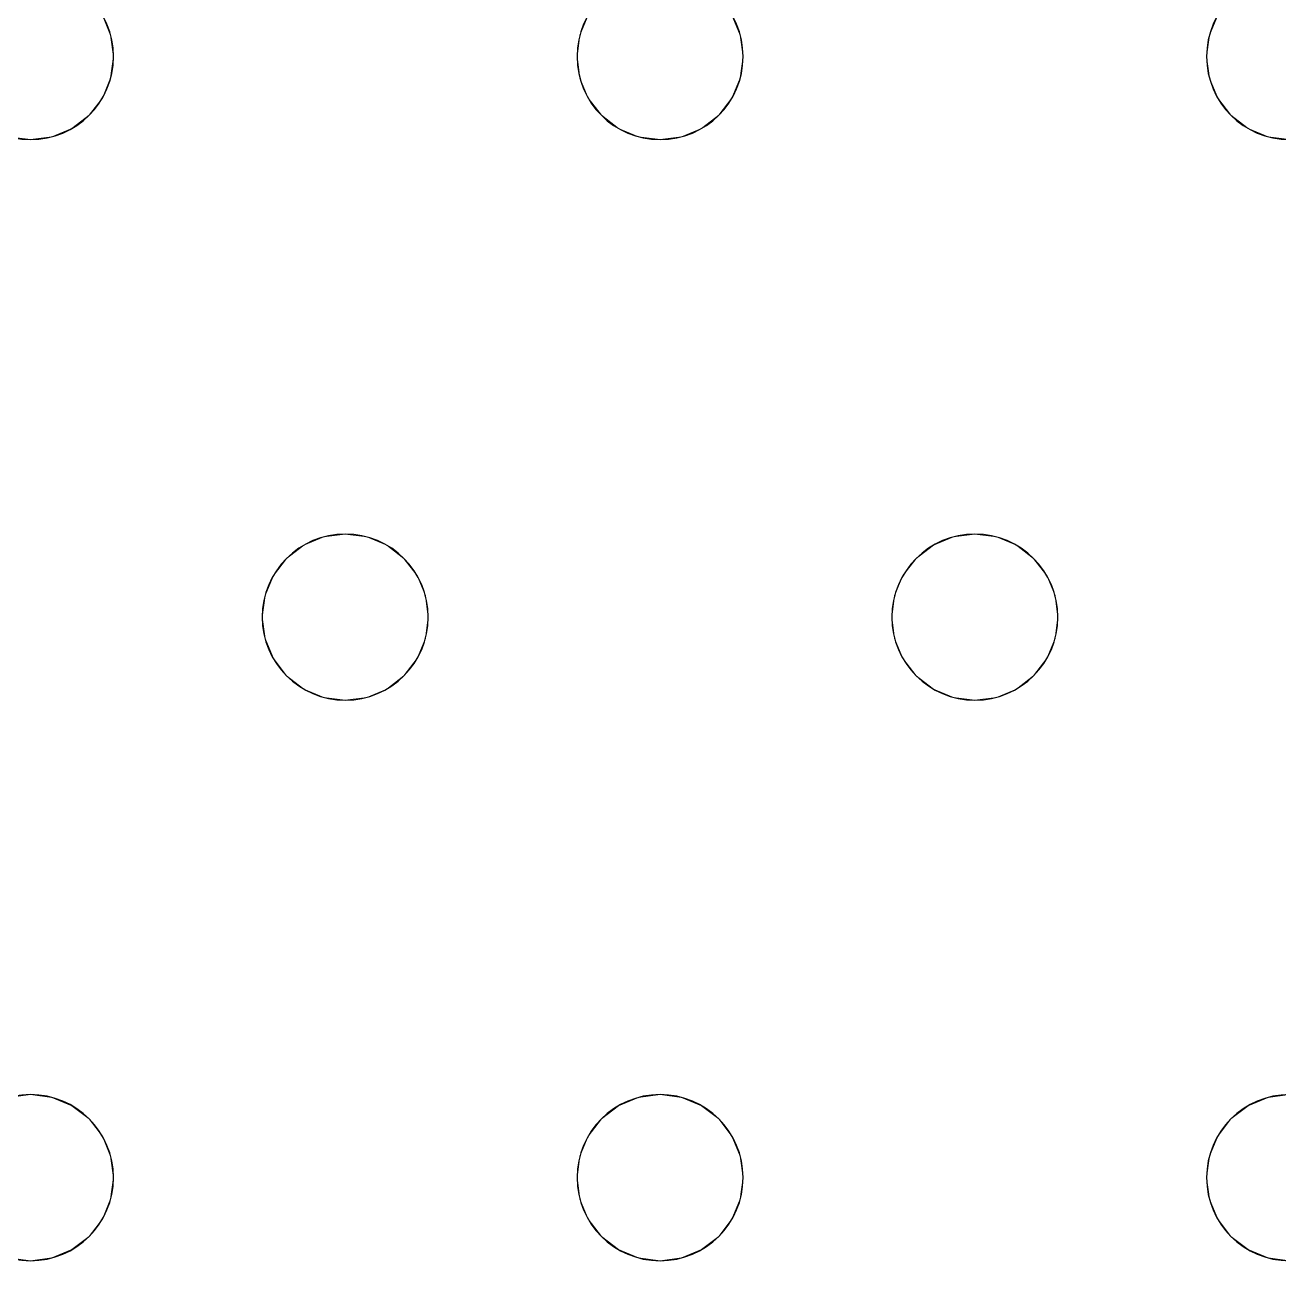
# Model space of a CAD drawing. Header units: millimetres. Extents: x -1 to 1601, y -701 to 1.
# Drawn here: x 1259.9 to 1320.3, y -372.9 to -312.5 of the extents above; entities that cross this region are included whole.
import ezdxf

# ---------------------------------------------------------------- set-up
doc = ezdxf.new("R2010")
doc.units = ezdxf.units.MM
doc.layers.add('IQ_200_3D', color=1, linetype='Continuous')
doc.layers.add('IQ_204_2D', color=7, linetype='Continuous')

msp = doc.modelspace()

# ---------------------------------------------------------------- linework, layer by layer
at = {"layer": 'IQ_200_3D', "lineweight": 18}
for points, invisible_edges in [([(122.762, -68.034, 850), (1477.238, -68.034, 850), (1477.238, -397.966, 850), (122.762, -397.966, 850)], 10), ([(122.762, -68.034, 860), (122.762, -397.966, 860), (1477.238, -397.966, 860), (1477.238, -68.034, 860)], 5), ([(1263.981, -312.965, 890), (1263.582, -312, 890), (1263.582, -312, 888), (1263.981, -312.965, 888)], 10), ([(1263.981, -312.965, 888), (1263.582, -312, 888), (1286.987, -312, 888), (1286.587, -312.965, 888)], 10), ([(1263.981, -312.965, 890), (1286.587, -312.965, 890), (1286.987, -312, 890), (1263.582, -312, 890)], 5), ([(1286.987, -312, 890), (1286.587, -312.965, 890), (1286.587, -312.965, 888), (1286.987, -312, 888)], 10), ([(1294.315, -312.965, 890), (1293.915, -312, 890), (1293.915, -312, 888), (1294.315, -312.965, 888)], 10), ([(1294.315, -312.965, 888), (1293.915, -312, 888), (1317.32, -312, 888), (1316.92, -312.965, 888)], 10), ([(1294.315, -312.965, 890), (1316.92, -312.965, 890), (1317.32, -312, 890), (1293.915, -312, 890)], 5), ([(1317.32, -312, 890), (1316.92, -312.965, 890), (1316.92, -312.965, 888), (1317.32, -312, 888)], 10), ([(1264.118, -314, 890), (1263.981, -312.965, 890), (1263.981, -312.965, 888), (1264.118, -314, 888)], 2), ([(1264.118, -314, 888), (1263.981, -312.965, 888), (1286.587, -312.965, 888), (1286.451, -314, 888)], 10), ([(1264.118, -314, 890), (1286.451, -314, 890), (1286.587, -312.965, 890), (1263.981, -312.965, 890)], 5), ([(1286.587, -312.965, 890), (1286.451, -314, 890), (1286.451, -314, 888), (1286.587, -312.965, 888)], 8), ([(1294.451, -314, 890), (1294.315, -312.965, 890), (1294.315, -312.965, 888), (1294.451, -314, 888)], 2), ([(1316.92, -312.965, 888), (1316.784, -314, 888), (1294.451, -314, 888), (1294.315, -312.965, 888)], 10), ([(1316.784, -314, 890), (1316.92, -312.965, 890), (1294.451, -314, 890), (1294.315, -315.035, 890)], 10), ([(1294.315, -312.965, 890), (1294.451, -314, 890), (1316.92, -312.965, 890)], 14), ([(1316.92, -312.965, 890), (1316.784, -314, 890), (1316.784, -314, 888), (1316.92, -312.965, 888)], 8), ([(1263.981, -315.035, 890), (1263.582, -316, 890), (1286.587, -315.035, 890), (1286.451, -314, 890)], 10), ([(1263.981, -315.035, 890), (1264.118, -314, 890), (1264.118, -314, 888), (1263.981, -315.035, 888)], 8), ([(1263.981, -315.035, 888), (1264.118, -314, 888), (1286.451, -314, 888), (1286.587, -315.035, 888)], 10), ([(1286.451, -314, 890), (1264.118, -314, 890), (1263.981, -315.035, 890)], 13), ([(1286.451, -314, 890), (1286.587, -315.035, 890), (1286.587, -315.035, 888), (1286.451, -314, 888)], 2), ([(1316.92, -315.035, 888), (1293.915, -316, 888), (1294.315, -315.035, 888), (1316.784, -314, 888)], 5), ([(1316.92, -315.035, 890), (1316.784, -314, 890), (1294.315, -315.035, 890), (1293.915, -316, 890)], 10), ([(1294.315, -315.035, 890), (1294.451, -314, 890), (1294.451, -314, 888), (1294.315, -315.035, 888)], 8), ([(1316.784, -314, 888), (1294.315, -315.035, 888), (1294.451, -314, 888)], 13), ([(1316.784, -314, 890), (1316.92, -315.035, 890), (1316.92, -315.035, 888), (1316.784, -314, 888)], 2), ([(1263.582, -316, 890), (1263.981, -315.035, 890), (1263.981, -315.035, 888), (1263.582, -316, 888)], 10), ([(1263.582, -316, 888), (1263.981, -315.035, 888), (1286.587, -315.035, 888), (1286.987, -316, 888)], 10), ([(1286.987, -316, 890), (1286.587, -315.035, 890), (1263.582, -316, 890)], 14), ([(1286.587, -315.035, 890), (1286.987, -316, 890), (1286.987, -316, 888), (1286.587, -315.035, 888)], 10), ([(1293.915, -316, 890), (1294.315, -315.035, 890), (1294.315, -315.035, 888), (1293.915, -316, 888)], 10), ([(1293.915, -316, 888), (1316.92, -315.035, 888), (1317.32, -316, 888), (1305.618, -337, 888)], 13), ([(1317.32, -316, 890), (1316.92, -315.035, 890), (1293.915, -316, 890), (1305.618, -337, 890)], 14), ([(1316.92, -315.035, 890), (1317.32, -316, 890), (1317.32, -316, 888), (1316.92, -315.035, 888)], 10), ([(1262.946, -316.828, 890), (1263.582, -316, 890), (1263.582, -316, 888), (1262.946, -316.828, 888)], 10), ([(1275.284, -337, 888), (1262.946, -316.828, 888), (1263.582, -316, 888), (1286.987, -316, 888)], 13), ([(1275.284, -337, 890), (1263.582, -316, 890), (1262.946, -316.828, 890), (1274.249, -337.136, 890)], 5), ([(1275.284, -337, 890), (1287.622, -316.828, 890), (1286.987, -316, 890), (1263.582, -316, 890)], 13), ([(1275.284, -337, 888), (1286.987, -316, 888), (1287.622, -316.828, 888), (1276.319, -337.136, 888)], 5), ([(1286.987, -316, 890), (1287.622, -316.828, 890), (1287.622, -316.828, 888), (1286.987, -316, 888)], 10), ([(1293.279, -316.828, 890), (1293.915, -316, 890), (1293.915, -316, 888), (1293.279, -316.828, 888)], 10), ([(1293.279, -316.828, 888), (1293.915, -316, 888), (1305.618, -337, 888), (1304.582, -337.136, 888)], 10), ([(1293.279, -316.828, 890), (1305.618, -337, 890), (1293.915, -316, 890)], 3), ([(1317.956, -316.828, 888), (1306.653, -337.136, 888), (1305.618, -337, 888), (1317.32, -316, 888)], 5), ([(1317.32, -316, 890), (1305.618, -337, 890), (1317.956, -316.828, 890)], 3), ([(1317.32, -316, 890), (1317.956, -316.828, 890), (1317.956, -316.828, 888), (1317.32, -316, 888)], 10), ([(1262.118, -317.464, 890), (1262.946, -316.828, 890), (1262.946, -316.828, 888), (1262.118, -317.464, 888)], 10), ([(1262.118, -317.464, 888), (1262.946, -316.828, 888), (1274.249, -337.136, 888), (1273.284, -337.536, 888)], 10), ([(1262.118, -317.464, 890), (1274.249, -337.136, 890), (1262.946, -316.828, 890)], 3), ([(1262.946, -316.828, 888), (1275.284, -337, 888), (1274.249, -337.136, 888)], 13), ([(1275.284, -337, 890), (1276.319, -337.136, 890), (1287.622, -316.828, 890)], 14), ([(1276.319, -337.136, 888), (1287.622, -316.828, 888), (1288.451, -317.464, 888)], 13), ([(1276.319, -337.136, 890), (1277.284, -337.536, 890), (1288.451, -317.464, 890), (1287.622, -316.828, 890)], 10), ([(1287.622, -316.828, 890), (1288.451, -317.464, 890), (1288.451, -317.464, 888), (1287.622, -316.828, 888)], 10), ([(1292.451, -317.464, 890), (1293.279, -316.828, 890), (1293.279, -316.828, 888), (1292.451, -317.464, 888)], 10), ([(1292.451, -317.464, 888), (1293.279, -316.828, 888), (1304.582, -337.136, 888), (1303.618, -337.536, 888)], 10), ([(1304.582, -337.136, 890), (1305.618, -337, 890), (1293.279, -316.828, 890), (1292.451, -317.464, 890)], 10), ([(1306.653, -337.136, 890), (1318.784, -317.464, 890), (1317.956, -316.828, 890), (1305.618, -337, 890)], 5), ([(1306.653, -337.136, 888), (1317.956, -316.828, 888), (1318.784, -317.464, 888), (1307.618, -337.536, 888)], 5), ([(1317.956, -316.828, 890), (1318.784, -317.464, 890), (1318.784, -317.464, 888), (1317.956, -316.828, 888)], 10), ([(1247.779, -338.172, 888), (1246.951, -337.536, 888), (1259.082, -317.864, 888), (1260.118, -318, 888)], 10), ([(1260.118, -318, 890), (1259.082, -317.864, 890), (1247.779, -338.172, 890), (1248.415, -339, 890)], 10), ([(1260.118, -318, 888), (1259.082, -317.864, 888), (1259.082, -317.864, 890), (1260.118, -318, 890)], 10), ([(1261.153, -317.864, 888), (1260.118, -318, 888), (1260.118, -318, 890), (1261.153, -317.864, 890)], 10), ([(1260.118, -318, 888), (1261.153, -317.864, 888), (1272.456, -338.172, 888), (1271.82, -339, 888)], 10), ([(1261.153, -317.864, 890), (1260.118, -318, 890), (1272.456, -338.172, 890), (1273.284, -337.536, 890)], 10), ([(1261.153, -317.864, 890), (1262.118, -317.464, 890), (1262.118, -317.464, 888), (1261.153, -317.864, 888)], 10), ([(1261.153, -317.864, 888), (1262.118, -317.464, 888), (1273.284, -337.536, 888), (1272.456, -338.172, 888)], 10), ([(1262.118, -317.464, 890), (1261.153, -317.864, 890), (1273.284, -337.536, 890), (1274.249, -337.136, 890)], 10), ([(1277.284, -337.536, 888), (1276.319, -337.136, 888), (1288.451, -317.464, 888), (1289.416, -317.864, 888)], 10), ([(1289.416, -317.864, 890), (1288.451, -317.464, 890), (1277.284, -337.536, 890), (1278.113, -338.172, 890)], 10), ([(1289.416, -317.864, 888), (1290.451, -318, 888), (1278.113, -338.172, 888), (1277.284, -337.536, 888)], 10), ([(1290.451, -318, 890), (1289.416, -317.864, 890), (1278.113, -338.172, 890), (1278.748, -339, 890)], 10), ([(1288.451, -317.464, 890), (1289.416, -317.864, 890), (1289.416, -317.864, 888), (1288.451, -317.464, 888)], 10), ([(1290.451, -318, 888), (1289.416, -317.864, 888), (1289.416, -317.864, 890), (1290.451, -318, 890)], 10), ([(1291.486, -317.864, 888), (1290.451, -318, 888), (1290.451, -318, 890), (1291.486, -317.864, 890)], 10), ([(1302.789, -338.172, 888), (1290.451, -318, 888), (1291.486, -317.864, 888), (1303.618, -337.536, 888)], 5), ([(1302.789, -338.172, 890), (1303.618, -337.536, 890), (1291.486, -317.864, 890), (1290.451, -318, 890)], 10), ([(1291.486, -317.864, 890), (1292.451, -317.464, 890), (1292.451, -317.464, 888), (1291.486, -317.864, 888)], 10), ([(1291.486, -317.864, 888), (1292.451, -317.464, 888), (1303.618, -337.536, 888)], 14), ([(1303.618, -337.536, 890), (1304.582, -337.136, 890), (1292.451, -317.464, 890), (1291.486, -317.864, 890)], 10), ([(1306.653, -337.136, 890), (1307.618, -337.536, 890), (1318.784, -317.464, 890)], 14), ([(1307.618, -337.536, 888), (1318.784, -317.464, 888), (1319.749, -317.864, 888), (1308.446, -338.172, 888)], 5), ([(1319.749, -317.864, 890), (1318.784, -317.464, 890), (1307.618, -337.536, 890), (1308.446, -338.172, 890)], 10), ([(1308.446, -338.172, 888), (1319.749, -317.864, 888), (1320.784, -318, 888), (1309.082, -339, 888)], 5), ([(1320.784, -318, 890), (1319.749, -317.864, 890), (1308.446, -338.172, 890), (1309.082, -339, 890)], 10), ([(1318.784, -317.464, 890), (1319.749, -317.864, 890), (1319.749, -317.864, 888), (1318.784, -317.464, 888)], 10), ([(1320.784, -318, 888), (1319.749, -317.864, 888), (1319.749, -317.864, 890), (1320.784, -318, 890)], 10), ([(1248.415, -339, 888), (1247.779, -338.172, 888), (1260.118, -318, 888), (1271.82, -339, 888)], 14), ([(1260.118, -318, 890), (1248.415, -339, 890), (1271.82, -339, 890), (1272.456, -338.172, 890)], 11), ([(1290.451, -318, 888), (1302.154, -339, 888), (1278.748, -339, 888), (1278.113, -338.172, 888)], 11), ([(1302.154, -339, 890), (1302.789, -338.172, 890), (1290.451, -318, 890), (1278.748, -339, 890)], 14), ([(1302.154, -339, 888), (1290.451, -318, 888), (1302.789, -338.172, 888)], 3), ([(1332.487, -339, 888), (1309.481, -339.965, 888), (1309.082, -339, 888), (1320.784, -318, 888)], 13), ([(1332.487, -339, 890), (1333.123, -338.172, 890), (1320.784, -318, 890), (1309.082, -339, 890)], 14), ([(1274.249, -337.136, 890), (1273.284, -337.536, 890), (1273.284, -337.536, 888), (1274.249, -337.136, 888)], 10), ([(1274.249, -337.136, 888), (1275.284, -337, 888), (1275.284, -337, 890), (1274.249, -337.136, 890)], 10), ([(1275.284, -337, 888), (1276.319, -337.136, 888), (1276.319, -337.136, 890), (1275.284, -337, 890)], 10), ([(1277.284, -337.536, 890), (1276.319, -337.136, 890), (1276.319, -337.136, 888), (1277.284, -337.536, 888)], 10), ([(1304.582, -337.136, 890), (1303.618, -337.536, 890), (1303.618, -337.536, 888), (1304.582, -337.136, 888)], 10), ([(1304.582, -337.136, 888), (1305.618, -337, 888), (1305.618, -337, 890), (1304.582, -337.136, 890)], 10), ([(1305.618, -337, 888), (1306.653, -337.136, 888), (1306.653, -337.136, 890), (1305.618, -337, 890)], 10), ([(1307.618, -337.536, 890), (1306.653, -337.136, 890), (1306.653, -337.136, 888), (1307.618, -337.536, 888)], 10), ([(1273.284, -337.536, 890), (1272.456, -338.172, 890), (1272.456, -338.172, 888), (1273.284, -337.536, 888)], 10), ([(1278.113, -338.172, 890), (1277.284, -337.536, 890), (1277.284, -337.536, 888), (1278.113, -338.172, 888)], 10), ([(1303.618, -337.536, 890), (1302.789, -338.172, 890), (1302.789, -338.172, 888), (1303.618, -337.536, 888)], 10), ([(1308.446, -338.172, 890), (1307.618, -337.536, 890), (1307.618, -337.536, 888), (1308.446, -338.172, 888)], 10), ([(1272.456, -338.172, 890), (1271.82, -339, 890), (1271.82, -339, 888), (1272.456, -338.172, 888)], 10), ([(1278.748, -339, 890), (1278.113, -338.172, 890), (1278.113, -338.172, 888), (1278.748, -339, 888)], 10), ([(1302.789, -338.172, 890), (1302.154, -339, 890), (1302.154, -339, 888), (1302.789, -338.172, 888)], 10), ([(1309.082, -339, 890), (1308.446, -338.172, 890), (1308.446, -338.172, 888), (1309.082, -339, 888)], 10), ([(1248.815, -339.965, 888), (1248.415, -339, 888), (1271.82, -339, 888), (1271.421, -339.965, 888)], 10), ([(1248.815, -339.965, 890), (1271.421, -339.965, 890), (1271.82, -339, 890), (1248.415, -339, 890)], 5), ([(1271.82, -339, 890), (1271.421, -339.965, 890), (1271.421, -339.965, 888), (1271.82, -339, 888)], 10), ([(1279.148, -339.965, 890), (1278.748, -339, 890), (1278.748, -339, 888), (1279.148, -339.965, 888)], 10), ([(1279.148, -339.965, 888), (1278.748, -339, 888), (1302.154, -339, 888), (1301.754, -339.965, 888)], 10), ([(1279.148, -339.965, 890), (1301.754, -339.965, 890), (1302.154, -339, 890), (1278.748, -339, 890)], 5), ([(1302.154, -339, 890), (1301.754, -339.965, 890), (1301.754, -339.965, 888), (1302.154, -339, 888)], 10), ([(1309.481, -339.965, 890), (1309.082, -339, 890), (1309.082, -339, 888), (1309.481, -339.965, 888)], 10), ([(1309.481, -339.965, 890), (1332.087, -339.965, 890), (1332.487, -339, 890), (1309.082, -339, 890)], 5), ([(1332.087, -339.965, 888), (1309.618, -341, 888), (1309.481, -339.965, 888), (1332.487, -339, 888)], 5), ([(1248.951, -341, 888), (1248.815, -339.965, 888), (1271.421, -339.965, 888), (1271.284, -341, 888)], 10), ([(1248.951, -341, 890), (1271.284, -341, 890), (1271.421, -339.965, 890), (1248.815, -339.965, 890)], 5), ([(1271.421, -339.965, 890), (1271.284, -341, 890), (1271.284, -341, 888), (1271.421, -339.965, 888)], 8), ([(1279.284, -341, 890), (1279.148, -339.965, 890), (1279.148, -339.965, 888), (1279.284, -341, 888)], 2), ([(1301.754, -339.965, 888), (1279.284, -341, 888), (1279.148, -339.965, 888)], 13), ([(1301.618, -341, 888), (1279.148, -342.035, 888), (1279.284, -341, 888), (1301.754, -339.965, 888)], 5), ([(1279.284, -341, 890), (1301.618, -341, 890), (1301.754, -339.965, 890), (1279.148, -339.965, 890)], 5), ([(1301.754, -339.965, 890), (1301.618, -341, 890), (1301.618, -341, 888), (1301.754, -339.965, 888)], 8), ([(1309.618, -341, 890), (1309.481, -339.965, 890), (1309.481, -339.965, 888), (1309.618, -341, 888)], 2), ([(1331.951, -341, 888), (1309.481, -342.035, 888), (1309.618, -341, 888), (1332.087, -339.965, 888)], 5), ([(1309.618, -341, 890), (1331.951, -341, 890), (1332.087, -339.965, 890), (1309.481, -339.965, 890)], 5), ([(1248.815, -342.035, 888), (1248.951, -341, 888), (1271.284, -341, 888), (1271.421, -342.035, 888)], 10), ([(1248.815, -342.035, 890), (1271.421, -342.035, 890), (1271.284, -341, 890), (1248.951, -341, 890)], 5), ([(1271.284, -341, 890), (1271.421, -342.035, 890), (1271.421, -342.035, 888), (1271.284, -341, 888)], 2), ([(1279.148, -342.035, 888), (1301.618, -341, 888), (1301.754, -342.035, 888), (1278.748, -343, 888)], 5), ([(1279.148, -342.035, 890), (1279.284, -341, 890), (1279.284, -341, 888), (1279.148, -342.035, 888)], 8), ([(1279.148, -342.035, 890), (1301.754, -342.035, 890), (1301.618, -341, 890), (1279.284, -341, 890)], 5), ([(1301.618, -341, 890), (1301.754, -342.035, 890), (1301.754, -342.035, 888), (1301.618, -341, 888)], 2), ([(1309.481, -342.035, 888), (1331.951, -341, 888), (1332.087, -342.035, 888), (1309.082, -343, 888)], 5), ([(1309.481, -342.035, 890), (1309.618, -341, 890), (1309.618, -341, 888), (1309.481, -342.035, 888)], 8), ([(1309.481, -342.035, 890), (1332.087, -342.035, 890), (1331.951, -341, 890), (1309.618, -341, 890)], 5), ([(1248.415, -343, 888), (1248.815, -342.035, 888), (1271.421, -342.035, 888), (1271.82, -343, 888)], 10), ([(1271.82, -343, 890), (1271.421, -342.035, 890), (1248.415, -343, 890), (1260.118, -364, 890)], 14), ([(1271.421, -342.035, 890), (1248.815, -342.035, 890), (1248.415, -343, 890)], 13), ([(1271.421, -342.035, 890), (1271.82, -343, 890), (1271.82, -343, 888), (1271.421, -342.035, 888)], 10), ([(1278.748, -343, 890), (1279.148, -342.035, 890), (1279.148, -342.035, 888), (1278.748, -343, 888)], 10), ([(1302.154, -343, 888), (1290.451, -364, 888), (1278.748, -343, 888), (1301.754, -342.035, 888)], 7), ([(1301.754, -342.035, 890), (1279.148, -342.035, 890), (1278.748, -343, 890), (1302.154, -343, 890)], 5), ([(1301.754, -342.035, 890), (1302.154, -343, 890), (1302.154, -343, 888), (1301.754, -342.035, 888)], 10), ([(1309.082, -343, 890), (1309.481, -342.035, 890), (1309.481, -342.035, 888), (1309.082, -343, 888)], 10), ([(1332.487, -343, 888), (1320.784, -364, 888), (1309.082, -343, 888), (1332.087, -342.035, 888)], 7), ([(1332.087, -342.035, 890), (1309.481, -342.035, 890), (1309.082, -343, 890)], 13), ([(1309.082, -343, 890), (1320.784, -364, 890), (1332.487, -343, 890), (1332.087, -342.035, 890)], 11), ([(1247.779, -343.828, 888), (1248.415, -343, 888), (1260.118, -364, 888), (1259.082, -364.136, 888)], 10), ([(1247.779, -343.828, 890), (1259.082, -364.136, 890), (1260.118, -364, 890), (1248.415, -343, 890)], 5), ([(1271.82, -343, 888), (1260.118, -364, 888), (1248.415, -343, 888)], 15), ([(1260.118, -364, 888), (1271.82, -343, 888), (1272.456, -343.828, 888), (1261.153, -364.136, 888)], 5), ([(1272.456, -343.828, 890), (1271.82, -343, 890), (1260.118, -364, 890), (1261.153, -364.136, 890)], 10), ([(1271.82, -343, 890), (1272.456, -343.828, 890), (1272.456, -343.828, 888), (1271.82, -343, 888)], 10), ([(1278.113, -343.828, 890), (1278.748, -343, 890), (1278.748, -343, 888), (1278.113, -343.828, 888)], 10), ([(1278.113, -343.828, 888), (1278.748, -343, 888), (1290.451, -364, 888), (1289.416, -364.136, 888)], 10), ([(1290.451, -364, 890), (1278.748, -343, 890), (1278.113, -343.828, 890), (1289.416, -364.136, 890)], 5), ([(1290.451, -364, 890), (1302.154, -343, 890), (1278.748, -343, 890)], 15), ([(1302.789, -343.828, 888), (1290.451, -364, 888), (1302.154, -343, 888)], 3), ([(1302.789, -343.828, 890), (1302.154, -343, 890), (1290.451, -364, 890), (1291.486, -364.136, 890)], 10), ([(1302.154, -343, 890), (1302.789, -343.828, 890), (1302.789, -343.828, 888), (1302.154, -343, 888)], 10), ([(1308.446, -343.828, 890), (1309.082, -343, 890), (1309.082, -343, 888), (1308.446, -343.828, 888)], 10), ([(1308.446, -343.828, 888), (1309.082, -343, 888), (1320.784, -364, 888), (1319.749, -364.136, 888)], 10), ([(1308.446, -343.828, 890), (1319.749, -364.136, 890), (1320.784, -364, 890), (1309.082, -343, 890)], 5), ([(1261.153, -364.136, 888), (1272.456, -343.828, 888), (1273.284, -344.464, 888), (1262.118, -364.536, 888)], 5), ([(1273.284, -344.464, 890), (1272.456, -343.828, 890), (1261.153, -364.136, 890), (1262.118, -364.536, 890)], 10), ([(1272.456, -343.828, 890), (1273.284, -344.464, 890), (1273.284, -344.464, 888), (1272.456, -343.828, 888)], 10), ([(1277.284, -344.464, 890), (1278.113, -343.828, 890), (1278.113, -343.828, 888), (1277.284, -344.464, 888)], 10), ([(1277.284, -344.464, 888), (1278.113, -343.828, 888), (1289.416, -364.136, 888), (1288.451, -364.536, 888)], 10), ([(1289.416, -364.136, 890), (1278.113, -343.828, 890), (1277.284, -344.464, 890)], 13), ([(1291.486, -364.136, 888), (1290.451, -364, 888), (1302.789, -343.828, 888), (1303.618, -344.464, 888)], 10), ([(1291.486, -364.136, 890), (1303.618, -344.464, 890), (1302.789, -343.828, 890)], 13), ([(1302.789, -343.828, 890), (1303.618, -344.464, 890), (1303.618, -344.464, 888), (1302.789, -343.828, 888)], 10), ([(1307.618, -344.464, 890), (1308.446, -343.828, 890), (1308.446, -343.828, 888), (1307.618, -344.464, 888)], 10), ([(1307.618, -344.464, 888), (1308.446, -343.828, 888), (1319.749, -364.136, 888), (1318.784, -364.536, 888)], 10), ([(1307.618, -344.464, 890), (1318.784, -364.536, 890), (1319.749, -364.136, 890), (1308.446, -343.828, 890)], 5), ([(1262.118, -364.536, 888), (1273.284, -344.464, 888), (1274.249, -344.864, 888), (1262.946, -365.172, 888)], 5), ([(1274.249, -344.864, 890), (1273.284, -344.464, 890), (1262.118, -364.536, 890), (1262.946, -365.172, 890)], 10), ([(1273.284, -344.464, 890), (1274.249, -344.864, 890), (1274.249, -344.864, 888), (1273.284, -344.464, 888)], 10), ([(1276.319, -344.864, 890), (1277.284, -344.464, 890), (1277.284, -344.464, 888), (1276.319, -344.864, 888)], 10), ([(1276.319, -344.864, 888), (1277.284, -344.464, 888), (1288.451, -364.536, 888), (1287.622, -365.172, 888)], 10), ([(1277.284, -344.464, 890), (1276.319, -344.864, 890), (1288.451, -364.536, 890), (1289.416, -364.136, 890)], 10), ([(1292.451, -364.536, 888), (1291.486, -364.136, 888), (1303.618, -344.464, 888), (1304.582, -344.864, 888)], 10), ([(1292.451, -364.536, 890), (1304.582, -344.864, 890), (1303.618, -344.464, 890), (1291.486, -364.136, 890)], 5), ([(1303.618, -344.464, 890), (1304.582, -344.864, 890), (1304.582, -344.864, 888), (1303.618, -344.464, 888)], 10), ([(1306.653, -344.864, 890), (1307.618, -344.464, 890), (1307.618, -344.464, 888), (1306.653, -344.864, 888)], 10), ([(1318.784, -364.536, 888), (1306.653, -344.864, 888), (1307.618, -344.464, 888)], 13), ([(1318.784, -364.536, 890), (1307.618, -344.464, 890), (1306.653, -344.864, 890), (1317.956, -365.172, 890)], 5), ([(1275.284, -345, 888), (1263.582, -366, 888), (1262.946, -365.172, 888), (1274.249, -344.864, 888)], 5), ([(1275.284, -345, 890), (1274.249, -344.864, 890), (1262.946, -365.172, 890), (1263.582, -366, 890)], 10), ([(1263.582, -366, 888), (1275.284, -345, 888), (1286.987, -366, 888)], 15), ([(1286.987, -366, 890), (1287.622, -365.172, 890), (1275.284, -345, 890), (1263.582, -366, 890)], 14), ([(1275.284, -345, 888), (1274.249, -344.864, 888), (1274.249, -344.864, 890), (1275.284, -345, 890)], 10), ([(1276.319, -344.864, 888), (1275.284, -345, 888), (1275.284, -345, 890), (1276.319, -344.864, 890)], 10), ([(1275.284, -345, 888), (1276.319, -344.864, 888), (1287.622, -365.172, 888), (1286.987, -366, 888)], 10), ([(1287.622, -365.172, 890), (1288.451, -364.536, 890), (1276.319, -344.864, 890), (1275.284, -345, 890)], 10), ([(1304.582, -344.864, 888), (1293.279, -365.172, 888), (1292.451, -364.536, 888)], 13), ([(1293.279, -365.172, 890), (1305.618, -345, 890), (1304.582, -344.864, 890), (1292.451, -364.536, 890)], 5), ([(1305.618, -345, 888), (1293.915, -366, 888), (1293.279, -365.172, 888), (1304.582, -344.864, 888)], 5), ([(1293.279, -365.172, 890), (1293.915, -366, 890), (1305.618, -345, 890)], 14), ([(1305.618, -345, 888), (1317.956, -365.172, 888), (1317.32, -366, 888), (1293.915, -366, 888)], 13), ([(1317.32, -366, 890), (1305.618, -345, 890), (1293.915, -366, 890), (1294.315, -366.965, 890)], 11), ([(1305.618, -345, 888), (1304.582, -344.864, 888), (1304.582, -344.864, 890), (1305.618, -345, 890)], 10), ([(1306.653, -344.864, 888), (1305.618, -345, 888), (1305.618, -345, 890), (1306.653, -344.864, 890)], 10), ([(1317.956, -365.172, 888), (1305.618, -345, 888), (1306.653, -344.864, 888), (1318.784, -364.536, 888)], 5), ([(1317.956, -365.172, 890), (1306.653, -344.864, 890), (1305.618, -345, 890), (1317.32, -366, 890)], 5), ([(1259.082, -364.136, 888), (1260.118, -364, 888), (1260.118, -364, 890), (1259.082, -364.136, 890)], 10), ([(1260.118, -364, 888), (1261.153, -364.136, 888), (1261.153, -364.136, 890), (1260.118, -364, 890)], 10), ([(1262.118, -364.536, 890), (1261.153, -364.136, 890), (1261.153, -364.136, 888), (1262.118, -364.536, 888)], 10), ([(1289.416, -364.136, 890), (1288.451, -364.536, 890), (1288.451, -364.536, 888), (1289.416, -364.136, 888)], 10), ([(1289.416, -364.136, 888), (1290.451, -364, 888), (1290.451, -364, 890), (1289.416, -364.136, 890)], 10), ([(1290.451, -364, 888), (1291.486, -364.136, 888), (1291.486, -364.136, 890), (1290.451, -364, 890)], 10), ([(1292.451, -364.536, 890), (1291.486, -364.136, 890), (1291.486, -364.136, 888), (1292.451, -364.536, 888)], 10), ([(1319.749, -364.136, 890), (1318.784, -364.536, 890), (1318.784, -364.536, 888), (1319.749, -364.136, 888)], 10), ([(1319.749, -364.136, 888), (1320.784, -364, 888), (1320.784, -364, 890), (1319.749, -364.136, 890)], 10), ([(1262.946, -365.172, 890), (1262.118, -364.536, 890), (1262.118, -364.536, 888), (1262.946, -365.172, 888)], 10), ([(1288.451, -364.536, 890), (1287.622, -365.172, 890), (1287.622, -365.172, 888), (1288.451, -364.536, 888)], 10), ([(1293.279, -365.172, 890), (1292.451, -364.536, 890), (1292.451, -364.536, 888), (1293.279, -365.172, 888)], 10), ([(1318.784, -364.536, 890), (1317.956, -365.172, 890), (1317.956, -365.172, 888), (1318.784, -364.536, 888)], 10), ([(1263.582, -366, 890), (1262.946, -365.172, 890), (1262.946, -365.172, 888), (1263.582, -366, 888)], 10), ([(1287.622, -365.172, 890), (1286.987, -366, 890), (1286.987, -366, 888), (1287.622, -365.172, 888)], 10), ([(1293.915, -366, 890), (1293.279, -365.172, 890), (1293.279, -365.172, 888), (1293.915, -366, 888)], 10), ([(1317.956, -365.172, 890), (1317.32, -366, 890), (1317.32, -366, 888), (1317.956, -365.172, 888)], 10), ([(1263.981, -366.965, 890), (1263.582, -366, 890), (1263.582, -366, 888), (1263.981, -366.965, 888)], 10), ([(1286.987, -366, 888), (1286.587, -366.965, 888), (1263.981, -366.965, 888), (1263.582, -366, 888)], 10), ([(1263.981, -366.965, 890), (1286.587, -366.965, 890), (1286.987, -366, 890), (1263.582, -366, 890)], 5), ([(1286.987, -366, 890), (1286.587, -366.965, 890), (1286.587, -366.965, 888), (1286.987, -366, 888)], 10), ([(1294.315, -366.965, 890), (1293.915, -366, 890), (1293.915, -366, 888), (1294.315, -366.965, 888)], 10), ([(1294.315, -366.965, 888), (1293.915, -366, 888), (1317.32, -366, 888)], 14), ([(1316.92, -366.965, 888), (1294.451, -368, 888), (1294.315, -366.965, 888), (1317.32, -366, 888)], 5), ([(1316.92, -366.965, 890), (1317.32, -366, 890), (1294.315, -366.965, 890)], 14), ([(1317.32, -366, 890), (1316.92, -366.965, 890), (1316.92, -366.965, 888), (1317.32, -366, 888)], 10), ([(1264.118, -368, 890), (1263.981, -366.965, 890), (1263.981, -366.965, 888), (1264.118, -368, 888)], 2), ([(1264.118, -368, 888), (1263.981, -366.965, 888), (1286.587, -366.965, 888), (1286.451, -368, 888)], 10), ([(1264.118, -368, 890), (1286.451, -368, 890), (1286.587, -366.965, 890), (1263.981, -366.965, 890)], 5), ([(1286.587, -366.965, 890), (1286.451, -368, 890), (1286.451, -368, 888), (1286.587, -366.965, 888)], 8), ([(1294.451, -368, 890), (1294.315, -366.965, 890), (1294.315, -366.965, 888), (1294.451, -368, 888)], 2), ([(1294.451, -368, 888), (1316.92, -366.965, 888), (1316.784, -368, 888), (1294.315, -369.035, 888)], 5), ([(1294.451, -368, 890), (1316.784, -368, 890), (1316.92, -366.965, 890), (1294.315, -366.965, 890)], 5), ([(1316.92, -366.965, 890), (1316.784, -368, 890), (1316.784, -368, 888), (1316.92, -366.965, 888)], 8), ([(1263.981, -369.035, 890), (1264.118, -368, 890), (1264.118, -368, 888), (1263.981, -369.035, 888)], 8), ([(1263.981, -369.035, 888), (1264.118, -368, 888), (1286.451, -368, 888), (1286.587, -369.035, 888)], 10), ([(1286.451, -368, 890), (1264.118, -368, 890), (1263.981, -369.035, 890), (1286.587, -369.035, 890)], 5), ([(1286.451, -368, 890), (1286.587, -369.035, 890), (1286.587, -369.035, 888), (1286.451, -368, 888)], 2), ([(1316.92, -369.035, 888), (1293.915, -370, 888), (1294.315, -369.035, 888), (1316.784, -368, 888)], 5), ([(1294.315, -369.035, 890), (1293.915, -370, 890), (1316.92, -369.035, 890), (1316.784, -368, 890)], 10), ([(1294.315, -369.035, 890), (1294.451, -368, 890), (1294.451, -368, 888), (1294.315, -369.035, 888)], 8), ([(1316.784, -368, 890), (1294.451, -368, 890), (1294.315, -369.035, 890)], 13), ([(1316.784, -368, 890), (1316.92, -369.035, 890), (1316.92, -369.035, 888), (1316.784, -368, 888)], 2), ([(1263.582, -370, 890), (1263.981, -369.035, 890), (1263.981, -369.035, 888), (1263.582, -370, 888)], 10), ([(1263.582, -370, 888), (1263.981, -369.035, 888), (1286.587, -369.035, 888), (1286.987, -370, 888)], 10), ([(1263.582, -370, 890), (1286.987, -370, 890), (1286.587, -369.035, 890), (1263.981, -369.035, 890)], 5), ([(1286.587, -369.035, 890), (1286.987, -370, 890), (1286.987, -370, 888), (1286.587, -369.035, 888)], 10), ([(1293.915, -370, 888), (1316.92, -369.035, 888), (1317.32, -370, 888), (1293.279, -370.828, 888)], 5), ([(1293.915, -370, 890), (1294.315, -369.035, 890), (1294.315, -369.035, 888), (1293.915, -370, 888)], 10), ([(1316.92, -369.035, 890), (1293.915, -370, 890), (1317.32, -370, 890)], 3), ([(1316.92, -369.035, 890), (1317.32, -370, 890), (1317.32, -370, 888), (1316.92, -369.035, 888)], 10), ([(1262.946, -370.828, 890), (1263.582, -370, 890), (1263.582, -370, 888), (1262.946, -370.828, 888)], 10), ([(1262.946, -370.828, 888), (1263.582, -370, 888), (1286.987, -370, 888), (1287.622, -370.828, 888)], 10), ([(1262.946, -370.828, 890), (1287.622, -370.828, 890), (1286.987, -370, 890), (1263.582, -370, 890)], 5), ([(1286.987, -370, 890), (1287.622, -370.828, 890), (1287.622, -370.828, 888), (1286.987, -370, 888)], 10), ([(1317.956, -370.828, 888), (1292.451, -371.464, 888), (1293.279, -370.828, 888), (1317.32, -370, 888)], 5), ([(1293.279, -370.828, 890), (1293.915, -370, 890), (1293.915, -370, 888), (1293.279, -370.828, 888)], 10), ([(1293.279, -370.828, 890), (1317.956, -370.828, 890), (1317.32, -370, 890), (1293.915, -370, 890)], 5), ([(1317.32, -370, 890), (1317.956, -370.828, 890), (1317.956, -370.828, 888), (1317.32, -370, 888)], 10), ([(1262.118, -371.464, 890), (1262.946, -370.828, 890), (1262.946, -370.828, 888), (1262.118, -371.464, 888)], 10), ([(1262.118, -371.464, 888), (1262.946, -370.828, 888), (1287.622, -370.828, 888), (1288.451, -371.464, 888)], 10), ([(1262.118, -371.464, 890), (1288.451, -371.464, 890), (1287.622, -370.828, 890), (1262.946, -370.828, 890)], 5), ([(1287.622, -370.828, 890), (1288.451, -371.464, 890), (1288.451, -371.464, 888), (1287.622, -370.828, 888)], 10), ([(1318.784, -371.464, 888), (1291.486, -371.864, 888), (1292.451, -371.464, 888), (1317.956, -370.828, 888)], 5), ([(1318.784, -371.464, 890), (1317.956, -370.828, 890), (1292.451, -371.464, 890), (1291.486, -371.864, 890)], 10), ([(1292.451, -371.464, 890), (1293.279, -370.828, 890), (1293.279, -370.828, 888), (1292.451, -371.464, 888)], 10), ([(1293.279, -370.828, 890), (1292.451, -371.464, 890), (1317.956, -370.828, 890)], 14), ([(1317.956, -370.828, 890), (1318.784, -371.464, 890), (1318.784, -371.464, 888), (1317.956, -370.828, 888)], 10), ([(1261.153, -371.864, 890), (1262.118, -371.464, 890), (1262.118, -371.464, 888), (1261.153, -371.864, 888)], 10), ([(1261.153, -371.864, 888), (1262.118, -371.464, 888), (1288.451, -371.464, 888), (1289.416, -371.864, 888)], 10), ([(1261.153, -371.864, 890), (1289.416, -371.864, 890), (1288.451, -371.464, 890), (1262.118, -371.464, 890)], 5), ([(1288.451, -371.464, 890), (1289.416, -371.864, 890), (1289.416, -371.864, 888), (1288.451, -371.464, 888)], 10), ([(1319.749, -371.864, 890), (1318.784, -371.464, 890), (1291.486, -371.864, 890), (1290.451, -372, 890)], 10), ([(1291.486, -371.864, 890), (1292.451, -371.464, 890), (1292.451, -371.464, 888), (1291.486, -371.864, 888)], 10), ([(1319.749, -371.864, 888), (1291.486, -371.864, 888), (1318.784, -371.464, 888)], 3), ([(1318.784, -371.464, 890), (1319.749, -371.864, 890), (1319.749, -371.864, 888), (1318.784, -371.464, 888)], 10), ([(1138.784, -372, 888), (1475.251, -393, 888), (810.251, -393, 888), (1108.451, -372, 888)], 13), ([(810.251, -393, 890), (1475.251, -393, 890), (1138.784, -372, 890), (1108.451, -372, 890)], 14), ([(1169.118, -372, 890), (1168.082, -371.864, 890), (1138.784, -372, 890), (1475.251, -393, 890)], 14), ([(1475.251, -393, 888), (1138.784, -372, 888), (1169.118, -372, 888), (1199.451, -372, 888)], 15), ([(1199.451, -372, 890), (1198.416, -371.864, 890), (1169.118, -372, 890), (1475.251, -393, 890)], 14), ([(1229.784, -372, 890), (1228.749, -371.864, 890), (1199.451, -372, 890), (1475.251, -393, 890)], 14), ([(1475.251, -393, 888), (1199.451, -372, 888), (1229.784, -372, 888), (1260.118, -372, 888)], 15), ([(1229.784, -372, 888), (1230.819, -371.864, 888), (1259.082, -371.864, 888), (1260.118, -372, 888)], 10), ([(1229.784, -372, 890), (1260.118, -372, 890), (1259.082, -371.864, 890), (1230.819, -371.864, 890)], 5), ([(1475.251, -393, 890), (1290.451, -372, 890), (1260.118, -372, 890), (1229.784, -372, 890)], 15), ([(1260.118, -372, 888), (1259.082, -371.864, 888), (1259.082, -371.864, 890), (1260.118, -372, 890)], 10), ([(1261.153, -371.864, 888), (1260.118, -372, 888), (1260.118, -372, 890), (1261.153, -371.864, 890)], 10), ([(1260.118, -372, 888), (1261.153, -371.864, 888), (1289.416, -371.864, 888), (1290.451, -372, 888)], 10), ([(1260.118, -372, 890), (1290.451, -372, 890), (1289.416, -371.864, 890), (1261.153, -371.864, 890)], 5), ([(1475.251, -393, 888), (1260.118, -372, 888), (1290.451, -372, 888), (1320.784, -372, 888)], 15), ([(1290.451, -372, 888), (1289.416, -371.864, 888), (1289.416, -371.864, 890), (1290.451, -372, 890)], 10), ([(1291.486, -371.864, 888), (1290.451, -372, 888), (1290.451, -372, 890), (1291.486, -371.864, 890)], 10), ([(1290.451, -372, 888), (1291.486, -371.864, 888), (1319.749, -371.864, 888), (1320.784, -372, 888)], 10), ([(1320.784, -372, 890), (1319.749, -371.864, 890), (1290.451, -372, 890), (1475.251, -393, 890)], 14), ([(1320.784, -372, 888), (1319.749, -371.864, 888), (1319.749, -371.864, 890), (1320.784, -372, 890)], 10)]:
    msp.add_3dface(points, dxfattribs=dict(at, invisible_edges=invisible_edges))
at = {"layer": 'IQ_204_2D'}
for centre, start, end in [((1260.118, -314), 360, 180), ((1290.451, -314), 0, 180), ((1290.451, -314), 360, 180), ((1320.784, -314), 0, 180), ((1260.118, -314), 180, 360), ((1290.451, -314), 180, 360), ((1290.451, -314), 180, 360), ((1320.784, -314), 180, 360), ((1275.284, -341), 0, 180), ((1275.284, -341), 360, 180), ((1305.618, -341), 0, 180), ((1275.284, -341), 180, 360), ((1275.284, -341), 180, 360), ((1305.618, -341), 180, 360), ((1260.118, -368), 360, 180), ((1290.451, -368), 0, 180), ((1290.451, -368), 360, 180), ((1320.784, -368), 0, 180), ((1260.118, -368), 180, 360), ((1290.451, -368), 180, 360), ((1290.451, -368), 180, 360), ((1320.784, -368), 180, 360)]:
    msp.add_arc(centre, 4, start, end, dxfattribs=at)

# ---------------------------------------------------------------- meshes
at = {"layer": 'IQ_200_3D', "lineweight": 18}
mesh = msp.add_polyface(dxfattribs=at)
corners = [(1600, 0, 850), (1600, -700, 850), (0, -700, 850), (0, 0, 850), (1210.5, -594, 850), (1211.556, -602.023, 850), (1214.653, -609.5, 850), (1219.58, -615.92, 850), (1226, -620.847, 850), (1233.477, -623.944, 850), (1241.5, -625, 850), (1459.5, -625, 850), (1467.523, -623.944, 850), (1475, -620.847, 850), (1481.42, -615.92, 850), (1486.347, -609.5, 850), (1489.444, -602.023, 850), (1490.5, -594, 850), (1490.5, -476, 850), (1489.444, -467.977, 850), (1486.347, -460.5, 850), (1481.42, -454.08, 850), (1475, -449.153, 850), (1467.523, -446.056, 850), (1459.5, -445, 850), (1241.5, -445, 850), (1233.477, -446.056, 850), (1226, -449.153, 850), (1219.58, -454.08, 850), (1214.653, -460.5, 850), (1211.556, -467.977, 850), (1210.5, -476, 850), (1477.5, -68.034, 850), (122.5, -68.034, 850), (110.412, -69.625, 850), (99.148, -74.291, 850), (89.475, -81.713, 850), (82.053, -91.386, 850), (77.388, -102.65, 850), (75.796, -114.738, 850), (75.796, -351.262, 850), (77.388, -363.35, 850), (82.053, -374.614, 850), (89.475, -384.287, 850), (99.148, -391.709, 850), (110.412, -396.375, 850), (122.5, -397.966, 850), (1477.5, -397.966, 850), (1489.588, -396.375, 850), (1500.852, -391.709, 850), (1510.525, -384.287, 850), (1517.947, -374.614, 850), (1522.612, -363.35, 850), (1524.204, -351.262, 850), (1524.204, -114.738, 850), (1522.612, -102.65, 850), (1517.947, -91.386, 850), (1510.525, -81.713, 850), (1500.852, -74.291, 850), (1489.588, -69.625, 850)]
mesh.append_faces([[corners[k] for k in face] for face in [(37, 3, 36), (35, 3, 34), (4, 46, 31), (31, 46, 30), (55, 0, 54), (16, 1, 15), (14, 1, 13), (21, 49, 20), (11, 1, 10)]], dxfattribs={"vtx0": -1, "vtx1": -1})
mesh.append_faces([[corners[k] for k in face] for face in [(3, 37, 38), (3, 38, 39), (3, 39, 40, 2), (2, 40, 41), (46, 4, 5), (2, 6, 7), (46, 29, 30), (46, 28, 29), (26, 46, 47, 25), (46, 26, 27), (0, 59, 32, 3), (20, 49, 50, 19), (47, 24, 25), (0, 55, 56), (1, 52, 53), (19, 50, 51, 18), (1, 16, 17)]], dxfattribs={"vtx0": -1, "vtx2": -1})
mesh.append_faces([[corners[k] for k in face] for face in [(2, 45, 46, 5), (1, 17, 18, 51)]], dxfattribs={"vtx0": -1, "vtx2": -1, "vtx3": -1})
mesh.append_faces([[corners[k] for k in face] for face in [(41, 42, 2), (35, 36, 3), (33, 34, 3, 32), (43, 44, 2), (44, 45, 2), (42, 43, 2), (5, 6, 2), (27, 28, 46), (7, 8, 2), (8, 9, 2), (58, 59, 0), (56, 57, 0), (57, 58, 0), (51, 52, 1), (23, 24, 47), (11, 12, 1), (12, 13, 1), (14, 15, 1)]], dxfattribs={"vtx1": -1, "vtx2": -1})
mesh.append_faces([[corners[k] for k in face] for face in [(1, 2, 9, 10), (47, 48, 22, 23), (48, 49, 21, 22), (53, 54, 0, 1)]], dxfattribs={"vtx1": -1, "vtx3": -1})
mesh = msp.add_polyface(dxfattribs=at)
corners = [(1600, -700, 900), (1600, -23, 900), (0, -23, 900), (0, -700, 900), (90, -35.113, 900), (1510, -35.113, 900), (1529.382, -37.665, 900), (1547.443, -45.146, 900), (1562.953, -57.047, 900), (1574.854, -72.557, 900), (1582.335, -90.618, 900), (1584.887, -110, 900), (1584.887, -610, 900), (1582.335, -629.382, 900), (1574.854, -647.443, 900), (1562.953, -662.953, 900), (1547.443, -674.854, 900), (1529.382, -682.335, 900), (1510, -684.887, 900), (90, -684.887, 900), (70.618, -682.335, 900), (52.557, -674.854, 900), (37.047, -662.953, 900), (25.146, -647.443, 900), (17.665, -629.382, 900), (15.113, -610, 900), (15.113, -110, 900), (17.665, -90.618, 900), (25.146, -72.557, 900), (37.047, -57.047, 900), (52.557, -45.146, 900), (70.618, -37.665, 900)]
mesh.append_faces([[corners[k] for k in face] for face in [(9, 1, 8), (14, 0, 13), (31, 2, 30), (28, 2, 27), (21, 3, 20), (23, 3, 22)]], dxfattribs={"vtx0": -1, "vtx1": -1})
mesh.append_faces([[corners[k] for k in face] for face in [(1, 9, 10), (1, 11, 12, 0), (0, 14, 15), (0, 18, 19), (2, 28, 29), (3, 23, 24)]], dxfattribs={"vtx0": -1, "vtx2": -1})
mesh.append_faces([[corners[k] for k in face] for face in [(10, 11, 1), (5, 6, 1), (7, 8, 1), (6, 7, 1), (12, 13, 0), (15, 16, 0), (17, 18, 0), (16, 17, 0), (31, 4, 2), (29, 30, 2), (26, 27, 2), (21, 22, 3), (24, 25, 3)]], dxfattribs={"vtx1": -1, "vtx2": -1})
mesh.append_faces([[corners[k] for k in face] for face in [(4, 5, 1, 2), (25, 26, 2, 3), (19, 20, 3, 0)]], dxfattribs={"vtx1": -1, "vtx3": -1})
mesh = msp.add_polyface(dxfattribs=at)
corners = [(1510, -48.392, 890), (90, -48.392, 890), (66.424, -53.082, 890), (46.437, -66.437, 890), (33.082, -86.424, 890), (28.392, -110, 890), (28.392, -610, 890), (33.082, -633.576, 890), (46.437, -653.563, 890), (66.424, -666.918, 890), (90, -671.608, 890), (1510, -671.608, 890), (1533.576, -666.918, 890), (1553.563, -653.563, 890), (1566.918, -633.576, 890), (1571.608, -610, 890), (1571.608, -110, 890), (1566.918, -86.424, 890), (1553.563, -66.437, 890), (1533.576, -53.082, 890), (122.5, -418.034, 890), (1477.5, -418.034, 890), (1489.656, -419.634, 890), (1500.983, -424.326, 890), (1510.71, -431.79, 890), (1518.174, -441.517, 890), (1522.866, -452.844, 890), (1524.466, -465, 890), (1524.466, -605, 890), (1522.866, -617.156, 890), (1518.174, -628.483, 890), (1510.71, -638.21, 890), (1500.983, -645.674, 890), (1489.656, -650.366, 890), (1477.5, -651.966, 890), (122.5, -651.966, 890), (110.344, -650.366, 890), (99.017, -645.674, 890), (89.29, -638.21, 890), (81.826, -628.483, 890), (77.134, -617.156, 890), (75.534, -605, 890), (75.534, -465, 890), (77.134, -452.844, 890), (81.826, -441.517, 890), (89.29, -431.79, 890), (99.017, -424.326, 890), (110.344, -419.634, 890), (122.5, -68.034, 890), (1477.5, -68.034, 890), (1489.588, -69.625, 890), (1500.852, -74.291, 890), (1510.525, -81.713, 890), (1517.947, -91.386, 890), (1522.612, -102.65, 890), (1524.204, -114.738, 890), (1524.204, -351.262, 890), (1522.612, -363.35, 890), (1517.947, -374.614, 890), (1510.525, -384.287, 890), (1500.852, -391.709, 890), (1489.588, -396.375, 890), (1477.5, -397.966, 890), (122.5, -397.966, 890), (110.412, -396.375, 890), (99.148, -391.709, 890), (89.475, -384.287, 890), (82.053, -374.614, 890), (77.388, -363.35, 890), (75.796, -351.262, 890), (75.796, -114.738, 890), (77.388, -102.65, 890), (82.053, -91.386, 890), (89.475, -81.713, 890), (99.148, -74.291, 890), (110.412, -69.625, 890)]
mesh.append_faces([[corners[k] for k in face] for face in [(65, 47, 64), (75, 1, 74), (71, 5, 70), (73, 2, 72)]], dxfattribs={"vtx0": -1, "vtx1": -1})
mesh.append_faces([[corners[k] for k in face] for face in [(15, 28, 29, 14), (11, 32, 33), (16, 55, 56, 15), (54, 17, 18, 53), (53, 18, 19, 52), (52, 19, 0, 51), (0, 50, 51), (10, 37, 38, 9), (64, 47, 20, 63), (8, 39, 40, 7), (39, 8, 9, 38), (69, 42, 43), (1, 75, 48, 0), (3, 71, 72, 2)]], dxfattribs={"vtx0": -1, "vtx2": -1})
mesh.append_faces([[corners[k] for k in face] for face in [(6, 41, 42, 69)]], dxfattribs={"vtx0": -1, "vtx2": -1, "vtx3": -1})
mesh.append_faces([[corners[k] for k in face] for face in [(11, 33, 34, 35), (71, 3, 4, 5)]], dxfattribs={"vtx0": -1, "vtx3": -1})
mesh.append_faces([[corners[k] for k in face] for face in [(49, 50, 0, 48), (36, 37, 10)]], dxfattribs={"vtx1": -1, "vtx2": -1})
mesh.append_faces([[corners[k] for k in face] for face in [(27, 28, 15, 56)]], dxfattribs={"vtx1": -1, "vtx2": -1, "vtx3": -1})
mesh.append_faces([[corners[k] for k in face] for face in [(13, 14, 29, 30), (12, 13, 30, 31), (26, 27, 56, 57), (31, 32, 11, 12), (24, 25, 58, 59), (21, 22, 61, 62), (22, 23, 60, 61), (23, 24, 59, 60), (25, 26, 57, 58), (54, 55, 16, 17), (20, 21, 62, 63), (35, 36, 10, 11), (45, 46, 66, 67), (46, 47, 65, 66), (6, 7, 40, 41), (43, 44, 68, 69), (44, 45, 67, 68), (73, 74, 1, 2), (69, 70, 5, 6)]], dxfattribs={"vtx1": -1, "vtx3": -1})

doc.saveas('drawing.dxf')
